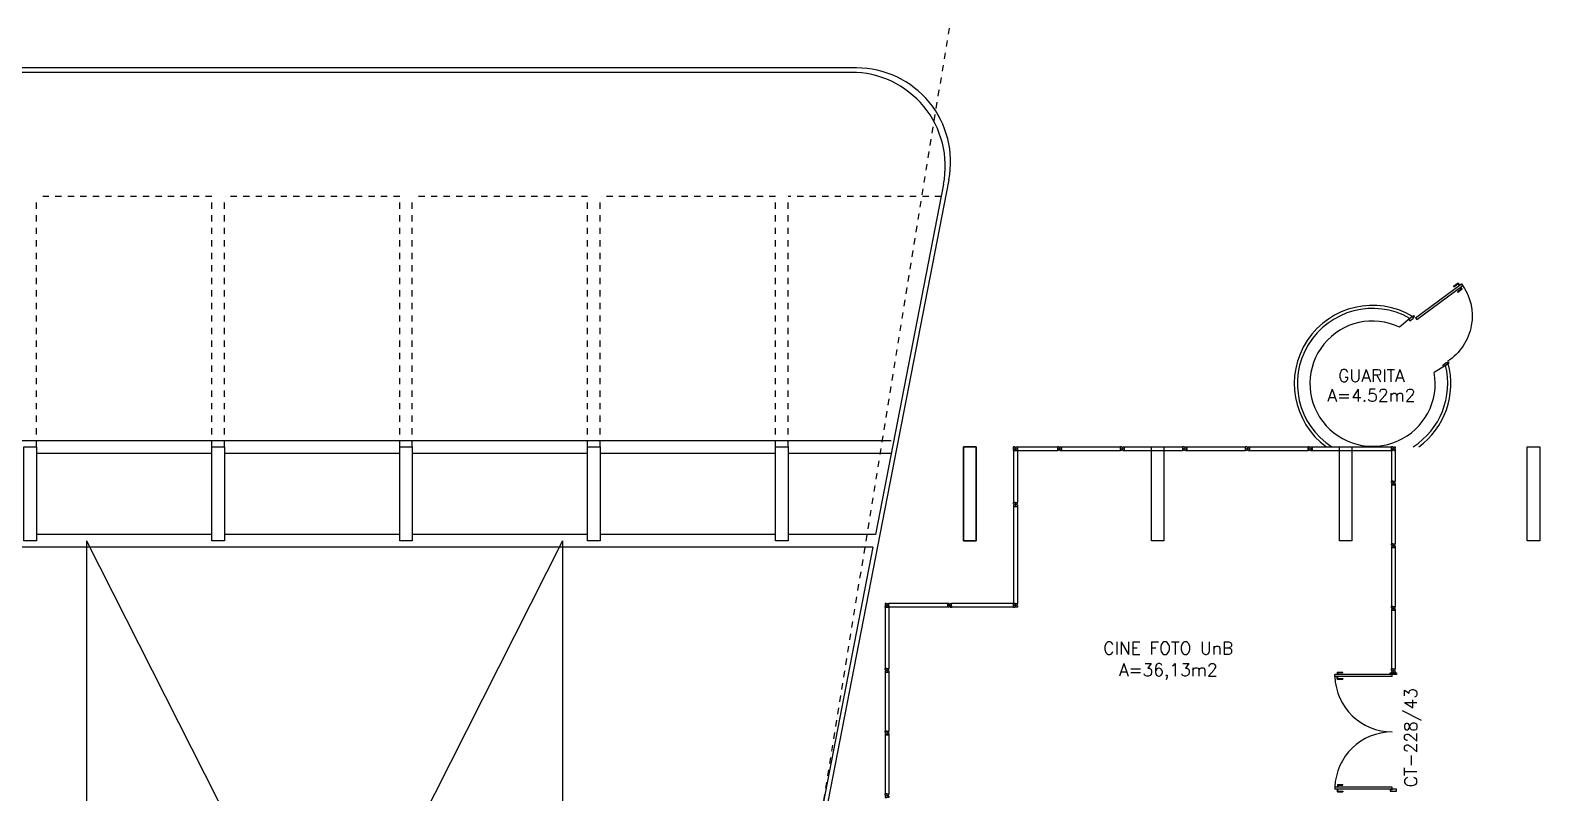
# Model space of a CAD drawing. Extents: x -250 to -5, y 354 to 449.
# Drawn here: x -29.6 to -5.5, y 407.39 to 419.57 of the extents above; entities that cross this region are included whole.
import ezdxf
from ezdxf.enums import TextEntityAlignment as Align

# ---------------------------------------------------------------- set-up
doc = ezdxf.new("R2010")
doc.units = 0
doc.header["$LTSCALE"] = 0.02
doc.header["$MEASUREMENT"] = 0
doc.linetypes.add('HIDDEN2', pattern=[0.1875, 0.125, -0.0625])
doc.layers.get('0').update_dxf_attribs({"linetype": 'CONTINUOUS'})
for name, color, linetype in [('DIV', 2, 'CONTINUOUS'), ('ESTR', 3, 'CONTINUOUS'), ('PISO', 1, 'CONTINUOUS'), ('PROJ', 1, 'HIDDEN2'), ('TEXTO-ENDEREÇO', 2, 'CONTINUOUS'), ('ÁREA', 2, 'CONTINUOUS')]:
    doc.layers.add(name, color=color, linetype=linetype)
doc.styles.add('UNB-100', font='simplex.shx', dxfattribs={"height": 0.2})
doc.styles.add('UNB-100-1', font='simplex.shx', dxfattribs={"height": 0.2})

# ---------------------------------------------------------------- blocks, each defined once
blk = doc.blocks.new('DIVMT-TTS')
for p, q in [((-0.03, 0.03), (-0.03, 0.006)), ((-0.008, 0.03), (-0.03, 0.03)), ((-0.0185, 0.006), (-0.03, 0.006)), ((-0.0185, -0.006), (-0.0185, 0.006)), ((-0.008, 0.03), (-0.008, 0.02)), ((-0.008, 0.02), (0.008, 0.02)), ((-0.0051, 0), (0.0051, 0)), ((0.0051, 0), (-0.0051, 0)), ((-0.0051, 0), (0.0051, 0)), ((0, -0.0051), (0, 0.0051)), ((0, 0.0051), (0, -0.0051)), ((0.008, 0.03), (0.008, 0.02)), ((0.008, 0.03), (0.03, 0.03)), ((0.0205, 0.006), (0.03, 0.006)), ((0.0205, -0.006), (0.0205, 0.006)), ((0.0205, 0.006), (0.0205, -0.006)), ((0.0205, 0.006), (0.03, 0.006)), ((0.97, 0.03), (0.03, 0.03)), ((0.03, 0.006), (0.03, 0.03)), ((0.03, -0.03), (0.03, 0.03)), ((0.03, -0.005), (0.03, 0.005)), ((0.97, -0.03), (0.97, 0.03)), ((0.97, 0.03), (0.97, 0.009)), ((0.97, 0.009), (0.97, 0.027)), ((0.9795, 0.006), (0.97, 0.006)), ((0.97, -0.005), (0.97, 0.005)), ((0.9795, 0.006), (0.9795, -0.006)), ((1.0051, 0), (0.9949, 0)), ((1, 0.0051), (1, -0.0051)), ((-0.0185, -0.006), (-0.03, -0.006)), ((-0.03, -0.03), (-0.03, -0.006)), ((-0.008, -0.03), (-0.03, -0.03)), ((-0.008, -0.03), (-0.008, -0.02)), ((-0.008, -0.02), (0.008, -0.02)), ((0.008, -0.03), (0.008, -0.02)), ((0.008, -0.03), (0.03, -0.03)), ((0.0205, -0.006), (0.03, -0.006)), ((0.0205, -0.006), (0.03, -0.006)), ((0.03, -0.006), (0.03, -0.03)), ((0.97, -0.03), (0.03, -0.03)), ((0.9795, -0.006), (0.97, -0.006)), ((0.97, -0.009), (0.97, -0.027))]:
    blk.add_line(p, q)
blk = doc.blocks.new('PDV2D-TTS')
at = {"layer": 'DIV'}
for p, q in [((0.03, 0.05), (0.06, 0.05)), ((0.03, 0.035), (0.03, 0.05)), ((0.03, -0.035), (0.03, 0.035)), ((0.06, 0.05), (0.06, -0.02)), ((0.941, 0.05), (0.941, -0.02)), ((0.971, 0.05), (0.941, 0.05)), ((0.971, 0.035), (0.971, 0.05)), ((0.971, -0.035), (0.971, 0.035)), ((0.03, -0.05), (0.03, -0.035)), ((0.05, -0.05), (0.03, -0.05)), ((0.05, -0.02), (0.06, -0.02)), ((0.05, -0.02), (0.05, -0.05)), ((0.079, -0.05), (0.109, -0.05)), ((0.079, -0.05), (0.079, -0.965)), ((0.109, -0.05), (0.109, -0.965)), ((0.951, -0.02), (0.941, -0.02)), ((0.951, -0.02), (0.951, -0.05)), ((0.951, -0.05), (0.971, -0.05)), ((0.971, -0.05), (0.971, -0.035)), ((0.109, -0.965), (0.079, -0.965))]:
    blk.add_line(p, q, dxfattribs=at)
at = {"layer": 'DIV', "color": 1}
for p, q in [((0.036, -0.925), (0.036, -0.835)), ((0.046, -0.835), (0.036, -0.835)), ((0.036, -0.925), (0.076, -0.925)), ((0.046, -0.915), (0.046, -0.835)), ((0.046, -0.915), (0.076, -0.915)), ((0.141, -0.915), (0.111, -0.915)), ((0.151, -0.925), (0.111, -0.925)), ((0.141, -0.915), (0.141, -0.835)), ((0.141, -0.835), (0.151, -0.835)), ((0.151, -0.925), (0.151, -0.835))]:
    blk.add_line(p, q, dxfattribs=at)
blk.add_arc((0.076, -0.1), 0.865, 270, 3.3214, dxfattribs=at)

msp = doc.modelspace()

# ---------------------------------------------------------------- linework, layer by layer
at = {"layer": 'DIV'}
for p, q in [((-7.57, 414.963), (-7.734, 414.824)), ((-7.526, 414.996), (-7.576, 414.959)), ((-7.002, 414.213), (-7.182, 414.1)), ((-7.002, 414.213), (-6.948, 414.253)), ((-13.896, 412.888), (-13.896, 412.912)), ((-13.874, 412.912), (-13.896, 412.912)), ((-13.896, 412.852), (-13.896, 412.912)), ((-13.886, 412.888), (-13.896, 412.888)), ((-13.886, 412.888), (-13.896, 412.888)), ((-13.896, 412.877), (-13.896, 412.887)), ((-13.896, 412.876), (-13.896, 412.852)), ((-13.886, 412.876), (-13.896, 412.876)), ((-13.886, 412.876), (-13.896, 412.876)), ((-13.896, 412.852), (-13.896, 412.022)), ((-13.896, 412.852), (-13.836, 412.852)), ((-13.874, 412.852), (-13.896, 412.852)), ((-13.875, 412.852), (-13.893, 412.852)), ((-13.886, 412.876), (-13.886, 412.888)), ((-13.886, 412.888), (-13.886, 412.876)), ((-13.874, 412.912), (-13.874, 412.902)), ((-13.858, 412.902), (-13.874, 412.902)), ((-13.874, 412.852), (-13.874, 412.862)), ((-13.858, 412.862), (-13.874, 412.862)), ((-13.86, 412.861), (-13.872, 412.861)), ((-13.872, 412.861), (-13.872, 412.852)), ((-13.871, 412.882), (-13.861, 412.882)), ((-13.861, 412.882), (-13.871, 412.882)), ((-13.861, 412.882), (-13.871, 412.882)), ((-13.871, 412.882), (-13.861, 412.882)), ((-13.861, 412.882), (-13.871, 412.882)), ((-13.871, 412.852), (-13.861, 412.852)), ((-13.866, 412.887), (-13.866, 412.877)), ((-13.866, 412.887), (-13.866, 412.877)), ((-13.866, 412.877), (-13.866, 412.887)), ((-13.866, 412.887), (-13.866, 412.877)), ((-13.86, 412.861), (-13.86, 412.852)), ((-13.858, 412.912), (-13.858, 412.902)), ((-13.858, 412.912), (-13.836, 412.912)), ((-13.858, 412.852), (-13.858, 412.862)), ((-13.858, 412.852), (-13.836, 412.852)), ((-13.857, 412.852), (-13.839, 412.852)), ((-13.836, 412.852), (-13.857, 412.852)), ((-13.847, 412.888), (-13.836, 412.888)), ((-13.847, 412.876), (-13.847, 412.888)), ((-13.847, 412.876), (-13.836, 412.876)), ((-13.845, 412.888), (-13.845, 412.876)), ((-13.845, 412.888), (-13.836, 412.888)), ((-13.845, 412.876), (-13.836, 412.876)), ((-13.836, 412.912), (-13.192, 412.912)), ((-13.836, 412.852), (-13.836, 412.912)), ((-13.836, 412.912), (-13.836, 412.891)), ((-13.836, 412.912), (-13.836, 412.888)), ((-13.836, 412.891), (-13.836, 412.909)), ((-13.836, 412.877), (-13.836, 412.887)), ((-13.836, 412.852), (-13.836, 412.876)), ((-13.836, 412.873), (-13.836, 412.855)), ((-13.836, 412.852), (-13.192, 412.852)), ((-13.836, 412.852), (-13.836, 412.022)), ((-13.192, 412.888), (-13.192, 412.912)), ((-13.17, 412.912), (-13.192, 412.912)), ((-13.192, 412.852), (-13.192, 412.912)), ((-13.182, 412.888), (-13.192, 412.888)), ((-13.182, 412.888), (-13.192, 412.888)), ((-13.192, 412.877), (-13.192, 412.887)), ((-13.192, 412.876), (-13.192, 412.852)), ((-13.182, 412.876), (-13.192, 412.876)), ((-13.182, 412.876), (-13.192, 412.876)), ((-13.17, 412.852), (-13.192, 412.852)), ((-13.182, 412.876), (-13.182, 412.888)), ((-13.182, 412.888), (-13.182, 412.876)), ((-13.17, 412.912), (-13.17, 412.902)), ((-13.154, 412.902), (-13.17, 412.902)), ((-13.17, 412.852), (-13.17, 412.862)), ((-13.154, 412.862), (-13.17, 412.862)), ((-13.157, 412.882), (-13.167, 412.882)), ((-13.167, 412.882), (-13.157, 412.882)), ((-13.157, 412.882), (-13.167, 412.882)), ((-13.162, 412.877), (-13.162, 412.887)), ((-13.162, 412.887), (-13.162, 412.877)), ((-13.154, 412.912), (-13.154, 412.902)), ((-13.154, 412.912), (-13.132, 412.912)), ((-13.154, 412.852), (-13.154, 412.862)), ((-13.154, 412.852), (-13.132, 412.852)), ((-13.143, 412.888), (-13.132, 412.888)), ((-13.143, 412.876), (-13.143, 412.888)), ((-13.143, 412.876), (-13.132, 412.876)), ((-13.132, 412.912), (-13.132, 412.888)), ((-13.132, 412.852), (-13.132, 412.876)), ((-9.167, 412.882), (-9.157, 412.882)), ((-9.162, 412.887), (-9.162, 412.877)), ((-9.141, 412.888), (-9.141, 412.876)), ((-9.141, 412.888), (-9.132, 412.888)), ((-9.141, 412.876), (-9.132, 412.876)), ((-9.132, 412.912), (-7.865, 412.912)), ((-9.132, 412.852), (-9.132, 412.912)), ((-9.132, 412.912), (-9.132, 412.891)), ((-9.132, 412.891), (-9.132, 412.909)), ((-9.132, 412.877), (-9.132, 412.887)), ((-9.132, 412.873), (-9.132, 412.855)), ((-9.132, 412.852), (-7.865, 412.852)), ((-7.865, 412.888), (-7.865, 412.912)), ((-7.843, 412.912), (-7.865, 412.912)), ((-7.865, 412.852), (-7.865, 412.912)), ((-7.855, 412.888), (-7.865, 412.888)), ((-7.855, 412.888), (-7.865, 412.888)), ((-7.865, 412.877), (-7.865, 412.887)), ((-7.865, 412.876), (-7.865, 412.852)), ((-7.855, 412.876), (-7.865, 412.876)), ((-7.855, 412.876), (-7.865, 412.876)), ((-7.865, 412.852), (-7.865, 412.365)), ((-7.843, 412.852), (-7.865, 412.852)), ((-7.855, 412.876), (-7.855, 412.888)), ((-7.855, 412.888), (-7.855, 412.876)), ((-7.843, 412.912), (-7.843, 412.902)), ((-7.827, 412.902), (-7.843, 412.902)), ((-7.843, 412.852), (-7.843, 412.862)), ((-7.827, 412.862), (-7.843, 412.862)), ((-7.84, 412.882), (-7.829, 412.882)), ((-7.829, 412.882), (-7.84, 412.882)), ((-7.84, 412.882), (-7.829, 412.882)), ((-7.829, 412.882), (-7.84, 412.882)), ((-7.835, 412.887), (-7.835, 412.877)), ((-7.835, 412.877), (-7.835, 412.887)), ((-7.835, 412.887), (-7.835, 412.877)), ((-7.827, 412.912), (-7.827, 412.902)), ((-7.827, 412.912), (-7.805, 412.912)), ((-7.827, 412.852), (-7.827, 412.862)), ((-7.827, 412.852), (-7.805, 412.852)), ((-7.816, 412.888), (-7.805, 412.888)), ((-7.816, 412.876), (-7.816, 412.888)), ((-7.816, 412.876), (-7.805, 412.876)), ((-7.814, 412.888), (-7.805, 412.888)), ((-7.814, 412.876), (-7.805, 412.876)), ((-7.805, 412.912), (-7.805, 412.891)), ((-7.805, 412.912), (-7.805, 412.888)), ((-7.805, 412.891), (-7.805, 412.909)), ((-7.805, 412.852), (-7.805, 412.876)), ((-7.805, 412.873), (-7.805, 412.855)), ((-7.805, 412.852), (-7.805, 412.365)), ((-7.841, 412.365), (-7.865, 412.365)), ((-7.865, 412.343), (-7.865, 412.365)), ((-7.865, 412.365), (-7.805, 412.365)), ((-7.841, 412.355), (-7.841, 412.365)), ((-7.841, 412.355), (-7.841, 412.365)), ((-7.841, 412.355), (-7.829, 412.355)), ((-7.829, 412.355), (-7.841, 412.355)), ((-7.84, 412.365), (-7.83, 412.365)), ((-7.829, 412.365), (-7.805, 412.365)), ((-7.829, 412.355), (-7.829, 412.365)), ((-7.829, 412.355), (-7.829, 412.365)), ((-7.805, 412.343), (-7.805, 412.365)), ((-7.865, 412.343), (-7.855, 412.343)), ((-7.865, 412.327), (-7.855, 412.327)), ((-7.865, 412.327), (-7.865, 412.305)), ((-7.865, 412.305), (-7.841, 412.305)), ((-7.855, 412.327), (-7.855, 412.343)), ((-7.841, 412.316), (-7.841, 412.305)), ((-7.841, 412.316), (-7.829, 412.316)), ((-7.84, 412.335), (-7.829, 412.335)), ((-7.829, 412.335), (-7.84, 412.335)), ((-7.835, 412.329), (-7.835, 412.34)), ((-7.835, 412.34), (-7.835, 412.329)), ((-7.835, 412.329), (-7.835, 412.34)), ((-7.829, 412.316), (-7.829, 412.305)), ((-7.805, 412.305), (-7.829, 412.305)), ((-7.805, 412.343), (-7.815, 412.343)), ((-7.815, 412.327), (-7.815, 412.343)), ((-7.805, 412.327), (-7.815, 412.327)), ((-7.805, 412.327), (-7.805, 412.305)), ((-13.872, 412.022), (-13.896, 412.022)), ((-13.896, 412), (-13.896, 412.022)), ((-13.896, 412.022), (-13.836, 412.022)), ((-13.896, 412), (-13.886, 412)), ((-13.896, 411.984), (-13.886, 411.984)), ((-13.896, 411.984), (-13.896, 411.962)), ((-13.896, 411.962), (-13.872, 411.962)), ((-13.896, 411.962), (-13.896, 410.412)), ((-13.896, 411.962), (-13.836, 411.962)), ((-13.875, 411.962), (-13.893, 411.962)), ((-13.886, 411.984), (-13.886, 412)), ((-13.872, 412.012), (-13.872, 412.022)), ((-13.872, 412.012), (-13.872, 412.022)), ((-13.872, 412.012), (-13.86, 412.012)), ((-13.86, 412.012), (-13.872, 412.012)), ((-13.872, 411.973), (-13.872, 411.962)), ((-13.872, 411.973), (-13.86, 411.973)), ((-13.86, 411.971), (-13.872, 411.971)), ((-13.872, 411.971), (-13.872, 411.962)), ((-13.871, 412.022), (-13.861, 412.022)), ((-13.871, 411.992), (-13.861, 411.992)), ((-13.861, 411.992), (-13.871, 411.992)), ((-13.861, 411.992), (-13.871, 411.992)), ((-13.871, 411.962), (-13.861, 411.962)), ((-13.866, 411.987), (-13.866, 411.997)), ((-13.866, 411.997), (-13.866, 411.987)), ((-13.866, 411.987), (-13.866, 411.997)), ((-13.866, 411.997), (-13.866, 411.987)), ((-13.86, 412.022), (-13.836, 412.022)), ((-13.86, 412.012), (-13.86, 412.022)), ((-13.86, 412.012), (-13.86, 412.022)), ((-13.86, 411.973), (-13.86, 411.962)), ((-13.86, 411.971), (-13.86, 411.962)), ((-13.836, 411.962), (-13.86, 411.962)), ((-13.857, 411.962), (-13.839, 411.962)), ((-13.836, 411.962), (-13.857, 411.962)), ((-13.836, 412), (-13.846, 412)), ((-13.846, 411.984), (-13.846, 412)), ((-13.836, 411.984), (-13.846, 411.984)), ((-13.836, 412), (-13.836, 412.022)), ((-13.836, 411.984), (-13.836, 411.962)), ((-13.836, 411.962), (-13.836, 410.412)), ((-15.946, 410.352), (-15.946, 409.372)), ((-15.946, 410.352), (-15.886, 410.352)), ((-15.925, 410.352), (-15.943, 410.352)), ((-15.91, 410.361), (-15.922, 410.361)), ((-15.922, 410.361), (-15.922, 410.352)), ((-15.911, 410.382), (-15.921, 410.382)), ((-15.921, 410.352), (-15.911, 410.352)), ((-15.916, 410.387), (-15.916, 410.377)), ((-15.91, 410.361), (-15.91, 410.352)), ((-15.907, 410.352), (-15.889, 410.352)), ((-15.886, 410.352), (-15.907, 410.352)), ((-15.886, 410.352), (-15.886, 409.372)), ((-14.946, 410.412), (-14.946, 410.388)), ((-14.924, 410.412), (-14.946, 410.412)), ((-14.934, 410.388), (-14.946, 410.388)), ((-14.934, 410.376), (-14.946, 410.376)), ((-14.946, 410.352), (-14.946, 410.376)), ((-14.924, 410.352), (-14.946, 410.352)), ((-14.934, 410.376), (-14.934, 410.388)), ((-14.924, 410.412), (-14.924, 410.402)), ((-14.924, 410.402), (-14.908, 410.402)), ((-14.924, 410.352), (-14.924, 410.362)), ((-14.924, 410.362), (-14.908, 410.362)), ((-14.921, 410.382), (-14.911, 410.382)), ((-14.911, 410.382), (-14.921, 410.382)), ((-14.921, 410.382), (-14.911, 410.382)), ((-14.916, 410.377), (-14.916, 410.387)), ((-14.916, 410.387), (-14.916, 410.377)), ((-14.908, 410.412), (-14.908, 410.402)), ((-14.908, 410.412), (-14.886, 410.412)), ((-14.908, 410.352), (-14.908, 410.362)), ((-14.908, 410.352), (-14.886, 410.352)), ((-14.895, 410.388), (-14.886, 410.388)), ((-14.895, 410.376), (-14.895, 410.388)), ((-14.895, 410.388), (-14.895, 410.376)), ((-14.895, 410.388), (-14.886, 410.388)), ((-14.895, 410.376), (-14.886, 410.376)), ((-14.895, 410.376), (-14.886, 410.376)), ((-13.896, 410.412), (-14.886, 410.412)), ((-14.886, 410.388), (-14.886, 410.412)), ((-14.886, 410.352), (-14.886, 410.412)), ((-14.886, 410.377), (-14.886, 410.387)), ((-14.886, 410.376), (-14.886, 410.352)), ((-13.896, 410.352), (-14.886, 410.352)), ((-13.896, 410.352), (-13.896, 410.412)), ((-13.896, 410.412), (-13.896, 410.391)), ((-13.872, 410.412), (-13.896, 410.412)), ((-13.896, 410.39), (-13.896, 410.412)), ((-13.896, 410.412), (-13.836, 410.412)), ((-13.896, 410.391), (-13.896, 410.409)), ((-13.896, 410.39), (-13.886, 410.39)), ((-13.886, 410.388), (-13.896, 410.388)), ((-13.896, 410.377), (-13.896, 410.387)), ((-13.886, 410.376), (-13.896, 410.376)), ((-13.896, 410.374), (-13.886, 410.374)), ((-13.896, 410.374), (-13.896, 410.352)), ((-13.896, 410.373), (-13.896, 410.355)), ((-13.896, 410.352), (-13.872, 410.352)), ((-13.886, 410.374), (-13.886, 410.39)), ((-13.886, 410.388), (-13.886, 410.376)), ((-13.872, 410.402), (-13.872, 410.412)), ((-13.872, 410.402), (-13.872, 410.412)), ((-13.872, 410.402), (-13.86, 410.402)), ((-13.86, 410.402), (-13.872, 410.402)), ((-13.872, 410.363), (-13.872, 410.352)), ((-13.872, 410.363), (-13.86, 410.363)), ((-13.871, 410.412), (-13.861, 410.412)), ((-13.861, 410.382), (-13.871, 410.382)), ((-13.871, 410.382), (-13.861, 410.382)), ((-13.861, 410.382), (-13.871, 410.382)), ((-13.866, 410.387), (-13.866, 410.377)), ((-13.866, 410.377), (-13.866, 410.387)), ((-13.866, 410.387), (-13.866, 410.377)), ((-13.866, 410.377), (-13.866, 410.387)), ((-13.86, 410.412), (-13.836, 410.412)), ((-13.86, 410.402), (-13.86, 410.412)), ((-13.86, 410.402), (-13.86, 410.412)), ((-13.86, 410.363), (-13.86, 410.352)), ((-13.836, 410.352), (-13.86, 410.352)), ((-13.836, 410.39), (-13.846, 410.39)), ((-13.846, 410.374), (-13.846, 410.39)), ((-13.836, 410.374), (-13.846, 410.374)), ((-13.836, 410.39), (-13.836, 410.412)), ((-13.836, 410.374), (-13.836, 410.352)), ((-15.922, 409.372), (-15.946, 409.372)), ((-15.946, 409.35), (-15.946, 409.372)), ((-15.946, 409.372), (-15.886, 409.372)), ((-15.946, 409.35), (-15.936, 409.35)), ((-15.946, 409.334), (-15.936, 409.334)), ((-15.946, 409.334), (-15.946, 409.312)), ((-15.946, 409.312), (-15.922, 409.312)), ((-15.936, 409.334), (-15.936, 409.35)), ((-15.922, 409.362), (-15.922, 409.372)), ((-15.922, 409.362), (-15.922, 409.372)), ((-15.922, 409.362), (-15.91, 409.362)), ((-15.91, 409.362), (-15.922, 409.362)), ((-15.922, 409.323), (-15.922, 409.312)), ((-15.922, 409.323), (-15.91, 409.323)), ((-15.921, 409.372), (-15.911, 409.372)), ((-15.921, 409.342), (-15.911, 409.342)), ((-15.911, 409.342), (-15.921, 409.342)), ((-15.916, 409.337), (-15.916, 409.347)), ((-15.916, 409.347), (-15.916, 409.337)), ((-15.916, 409.337), (-15.916, 409.347)), ((-15.91, 409.372), (-15.886, 409.372)), ((-15.91, 409.362), (-15.91, 409.372)), ((-15.91, 409.362), (-15.91, 409.372)), ((-15.91, 409.323), (-15.91, 409.312)), ((-15.886, 409.312), (-15.91, 409.312)), ((-15.886, 409.35), (-15.896, 409.35)), ((-15.896, 409.334), (-15.896, 409.35)), ((-15.886, 409.334), (-15.896, 409.334)), ((-15.886, 409.35), (-15.886, 409.372)), ((-15.886, 409.334), (-15.886, 409.312)), ((-7.854, 409.275), (-8.769, 409.275)), ((-8.769, 409.245), (-8.769, 409.275)), ((-7.854, 409.245), (-8.769, 409.245)), ((-8.729, 409.317), (-8.639, 409.317)), ((-8.729, 409.317), (-8.729, 409.277)), ((-8.729, 409.202), (-8.729, 409.242)), ((-8.719, 409.307), (-8.639, 409.307)), ((-8.719, 409.307), (-8.719, 409.277)), ((-8.719, 409.212), (-8.719, 409.242)), ((-8.639, 409.307), (-8.639, 409.317)), ((-7.885, 409.285), (-7.885, 409.305)), ((-7.885, 409.305), (-7.869, 409.305)), ((-7.854, 409.285), (-7.885, 409.285)), ((-7.87, 409.305), (-7.8, 409.305)), ((-7.854, 409.285), (-7.854, 409.275)), ((-7.785, 409.275), (-7.854, 409.275)), ((-7.854, 409.245), (-7.854, 409.275)), ((-7.8, 409.305), (-7.785, 409.305)), ((-7.785, 409.305), (-7.785, 409.275)), ((-8.729, 409.202), (-8.639, 409.202)), ((-8.719, 409.212), (-8.639, 409.212)), ((-8.639, 409.212), (-8.639, 409.203)), ((-7.854, 407.476), (-8.769, 407.476)), ((-7.854, 407.446), (-8.769, 407.446)), ((-8.768, 407.476), (-8.768, 407.446)), ((-8.728, 407.518), (-8.728, 407.478)), ((-8.728, 407.518), (-8.638, 407.518)), ((-8.728, 407.404), (-8.728, 407.444)), ((-8.728, 407.404), (-8.638, 407.404)), ((-8.718, 407.508), (-8.718, 407.478)), ((-8.718, 407.508), (-8.638, 407.508)), ((-8.718, 407.414), (-8.718, 407.444)), ((-8.718, 407.414), (-8.638, 407.414)), ((-8.638, 407.508), (-8.638, 407.518)), ((-8.638, 407.414), (-8.638, 407.404)), ((-7.854, 407.436), (-7.885, 407.436)), ((-7.885, 407.436), (-7.885, 407.416)), ((-7.885, 407.416), (-7.785, 407.416)), ((-7.885, 407.416), (-7.869, 407.416)), ((-7.854, 407.446), (-7.854, 407.476)), ((-7.854, 407.436), (-7.854, 407.446)), ((-7.785, 407.446), (-7.854, 407.446)), ((-7.785, 407.416), (-7.785, 407.446))]:
    msp.add_line(p, q, dxfattribs=at)
for centre, radius, start, end in [((-8.166, 413.922), 1.25, 59.23, 233.901), ((-8.166, 413.922), 1.2, 60.2331, 237.3165), ((-8.166, 413.922), 1, 64.4504, 10.2525), ((-8.166, 413.922), 1.2, 302.6835, 14.0451), ((-8.166, 413.922), 1.25, 306.099, 14.9898), ((-7.854, 409.275), 0.914, 181.8805, 270), ((-7.854, 407.446), 0.914, 90, 178.1195)]:
    msp.add_arc(centre, radius, start, end, dxfattribs=at)
at = {"layer": 'ESTR'}
for points in [[(-29.496, 412.912), (-29.496, 411.412), (-29.696, 411.412), (-29.696, 412.912)], [(-26.496, 412.912), (-26.496, 411.412), (-26.696, 411.412), (-26.696, 412.912)], [(-23.496, 412.912), (-23.496, 411.412), (-23.696, 411.412), (-23.696, 412.912)], [(-20.496, 412.912), (-20.496, 411.412), (-20.696, 411.412), (-20.696, 412.912)], [(-17.496, 412.912), (-17.496, 411.412), (-17.696, 411.412), (-17.696, 412.912)], [(-14.496, 412.912), (-14.496, 411.412), (-14.696, 411.412), (-14.696, 412.912)], [(-14.696, 411.412), (-14.496, 411.412), (-14.496, 412.912), (-14.696, 412.912)], [(-11.496, 412.912), (-11.496, 411.412), (-11.696, 411.412), (-11.696, 412.912)], [(-8.496, 412.912), (-8.496, 411.412), (-8.696, 411.412), (-8.696, 412.912)], [(-5.496, 412.912), (-5.496, 411.412), (-5.696, 411.412), (-5.696, 412.912)]]:
    msp.add_lwpolyline(points, close=True, dxfattribs=at)
at = {"layer": 'PISO'}
for p, q in [((-16.402, 418.963), (-37.131, 418.963)), ((-16.487, 418.893), (-37.061, 418.893)), ((-14.929, 417.177), (-20.267, 389.732)), ((-15.014, 417.107), (-16.102, 411.512)), ((-28.696, 411.412), (-21.096, 396.402)), ((-28.696, 411.412), (-28.696, 396.264)), ((-21.096, 411.412), (-28.696, 396.402)), ((-21.096, 411.412), (-21.096, 396.264)), ((-16.141, 411.312), (-20.325, 389.802))]:
    msp.add_line(p, q, dxfattribs=at)
at = {"layer": 'PISO', "color": 1}
for p, q in [((-38.496, 413.012), (-15.85, 413.012)), ((-29.496, 412.812), (-26.696, 412.812)), ((-26.496, 412.812), (-23.696, 412.812)), ((-23.496, 412.812), (-20.696, 412.812)), ((-20.496, 412.812), (-17.696, 412.812)), ((-17.496, 412.812), (-15.85, 412.812)), ((-26.696, 411.512), (-29.496, 411.512)), ((-23.696, 411.512), (-26.496, 411.512)), ((-20.696, 411.512), (-23.496, 411.512)), ((-17.696, 411.512), (-20.496, 411.512)), ((-16.102, 411.512), (-17.496, 411.512)), ((-16.141, 411.312), (-38.561, 411.312))]:
    msp.add_line(p, q, dxfattribs=at)
at = {"layer": 'PISO'}
for centre in [(-16.487, 417.393), (-16.402, 417.463)]:
    msp.add_arc(centre, 1.5, 348.9939, 90, dxfattribs=at)
at = {"layer": 'PROJ'}
for p, q in [((-14.446, 422.562), (-20.497, 385.305)), ((-29.496, 412.912), (-29.496, 416.912)), ((-26.696, 416.912), (-29.496, 416.912)), ((-26.696, 412.912), (-26.696, 416.912)), ((-23.696, 416.912), (-26.496, 416.912)), ((-26.496, 412.912), (-26.496, 416.912)), ((-23.696, 412.912), (-23.696, 416.912)), ((-23.496, 412.912), (-23.496, 416.912)), ((-20.696, 416.912), (-23.496, 416.912)), ((-20.696, 412.912), (-20.696, 416.912)), ((-17.696, 416.912), (-20.496, 416.912)), ((-20.496, 412.912), (-20.496, 416.912)), ((-17.696, 412.912), (-17.696, 416.912)), ((-17.496, 412.912), (-17.496, 416.912)), ((-15.052, 416.912), (-17.496, 416.912))]:
    msp.add_line(p, q, dxfattribs=at)

# ---------------------------------------------------------------- block references
at = {"layer": 'DIV', "xscale": -1}
for name, p, rotation in [('PDV2D-TTS', (-7.566, 415.004), 126.5148139650324), ('DIVMT-TTS', (-7.835, 411.335), 270), ('DIVMT-TTS', (-7.835, 410.335), 270), ('DIVMT-TTS', (-7.835, 409.335), 270), ('DIVMT-TTS', (-15.916, 408.342), 270), ('DIVMT-TTS', (-15.916, 407.342), 270)]:
    msp.add_blockref(name, p, dxfattribs=dict(at, rotation=rotation))
for p in [(-12.162, 412.882), (-11.162, 412.882), (-10.162, 412.882), (-9.162, 412.882)]:
    msp.add_blockref('DIVMT-TTS', p, dxfattribs=at)
at = {"layer": 'DIV'}
msp.add_blockref('DIVMT-TTS', (-15.916, 410.382), dxfattribs=at)

# ---------------------------------------------------------------- texts
at = {"layer": 'TEXTO-ENDEREÇO', "style": 'UNB-100-1'}
msp.add_text('CT-228/43', height=0.2, rotation=90, dxfattribs=at).set_placement((-7.457, 407.477))
at = {"layer": 'ÁREA', "style": 'UNB-100'}
for s, p in [('GUARITA', (-8.183, 413.95)), ('A=4.52m2', (-8.183, 413.636)), ('CINE FOTO UnB', (-11.427, 409.598)), ('A=36,13m2', (-11.427, 409.252))]:
    msp.add_text(s, height=0.2, dxfattribs=at).set_placement(p, align=Align.CENTER)

doc.saveas('drawing.dxf')
